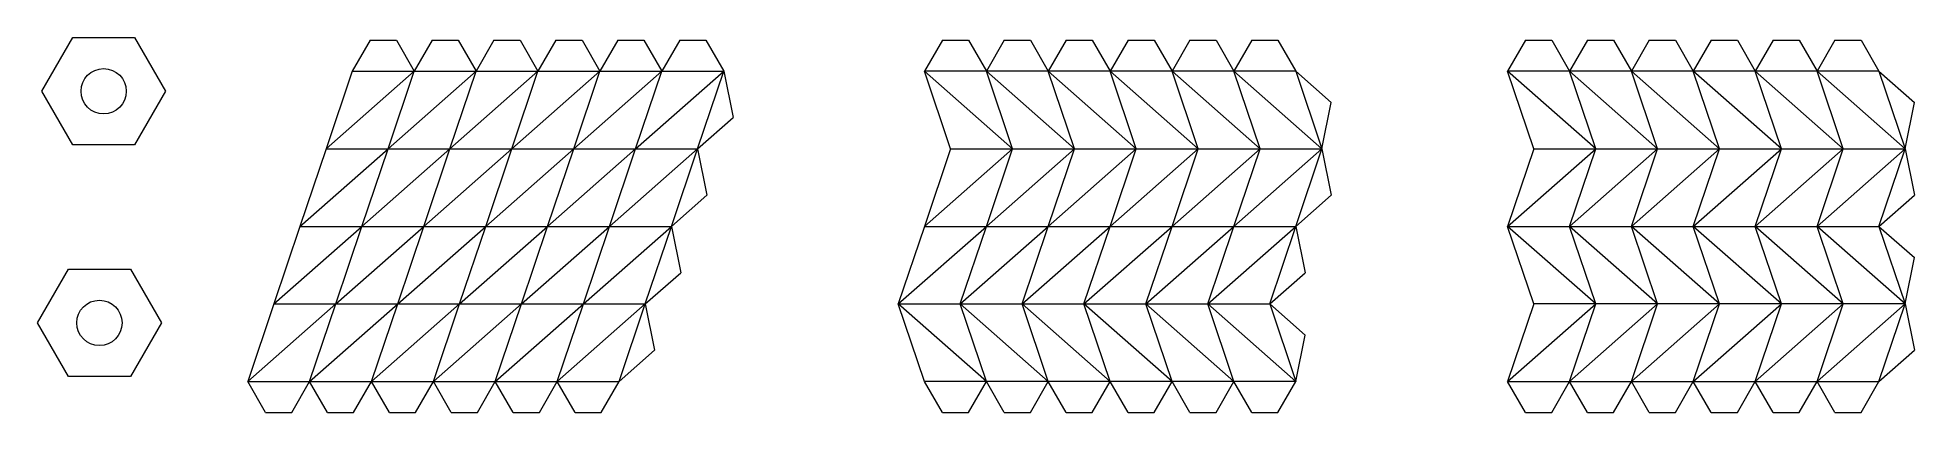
# Model space of a CAD drawing. Header units: inches. Extents: x 0.6 to 30.9, y 0 to 6.
import ezdxf

# ---------------------------------------------------------------- set-up
doc = ezdxf.new("R2010")
doc.units = ezdxf.units.IN
doc.header["$MEASUREMENT"] = 0

msp = doc.modelspace()

# ---------------------------------------------------------------- linework, layer by layer
at = {"color": 3, "lineweight": 0}
for p, q in [((0.635, 5.175), (1.135, 6.041)), ((1.135, 6.041), (2.135, 6.041)), ((2.135, 6.041), (2.635, 5.175)), ((5.941, 5.997), (5.652, 5.497)), ((5.941, 5.997), (6.364, 5.997)), ((6.364, 5.997), (6.652, 5.497)), ((6.941, 5.997), (6.652, 5.497)), ((6.941, 5.997), (7.364, 5.997)), ((7.364, 5.997), (7.652, 5.497)), ((7.941, 5.997), (7.652, 5.497)), ((7.941, 5.997), (8.364, 5.997)), ((8.364, 5.997), (8.652, 5.497)), ((8.941, 5.997), (8.652, 5.497)), ((8.941, 5.997), (9.364, 5.997)), ((9.364, 5.997), (9.652, 5.497)), ((9.941, 5.997), (9.652, 5.497)), ((9.941, 5.997), (10.364, 5.997)), ((10.364, 5.997), (10.652, 5.497)), ((10.941, 5.997), (10.652, 5.497)), ((10.941, 5.997), (11.364, 5.997)), ((11.364, 5.997), (11.652, 5.497)), ((15.185, 5.997), (14.896, 5.497)), ((15.185, 5.997), (15.607, 5.997)), ((15.607, 5.997), (15.896, 5.497)), ((16.185, 5.997), (15.896, 5.497)), ((16.185, 5.997), (16.607, 5.997)), ((16.607, 5.997), (16.896, 5.497)), ((17.185, 5.997), (16.896, 5.497)), ((17.185, 5.997), (17.607, 5.997)), ((17.607, 5.997), (17.896, 5.497)), ((18.185, 5.997), (17.896, 5.497)), ((18.185, 5.997), (18.607, 5.997)), ((18.607, 5.997), (18.896, 5.497)), ((19.185, 5.997), (18.896, 5.497)), ((19.185, 5.997), (19.607, 5.997)), ((19.607, 5.997), (19.896, 5.497)), ((20.185, 5.997), (19.896, 5.497)), ((20.185, 5.997), (20.607, 5.997)), ((20.607, 5.997), (20.896, 5.497)), ((24.606, 5.997), (24.317, 5.497)), ((24.606, 5.997), (25.029, 5.997)), ((25.029, 5.997), (25.317, 5.497)), ((25.606, 5.997), (25.317, 5.497)), ((25.606, 5.997), (26.029, 5.997)), ((26.029, 5.997), (26.317, 5.497)), ((26.606, 5.997), (26.317, 5.497)), ((26.606, 5.997), (27.029, 5.997)), ((27.029, 5.997), (27.317, 5.497)), ((27.606, 5.997), (27.317, 5.497)), ((27.606, 5.997), (28.029, 5.997)), ((28.029, 5.997), (28.317, 5.497)), ((28.606, 5.997), (28.317, 5.497)), ((28.606, 5.997), (29.029, 5.997)), ((29.029, 5.997), (29.317, 5.497)), ((29.606, 5.997), (29.317, 5.497)), ((29.606, 5.997), (30.029, 5.997)), ((30.029, 5.997), (30.317, 5.497)), ((5.652, 5.497), (5.23, 4.245)), ((11.652, 5.497), (11.803, 4.749)), ((15.318, 4.245), (14.896, 5.497)), ((20.896, 5.497), (21.469, 4.993)), ((24.74, 4.245), (24.317, 5.497)), ((30.317, 5.497), (30.89, 4.993)), ((1.135, 4.309), (0.635, 5.175)), ((2.635, 5.175), (2.135, 4.309)), ((21.318, 4.245), (21.469, 4.993)), ((30.74, 4.245), (30.89, 4.993)), ((11.23, 4.245), (11.803, 4.749)), ((2.135, 4.309), (1.135, 4.309)), ((5.23, 4.245), (4.807, 2.993)), ((11.23, 4.245), (11.38, 3.497)), ((15.318, 4.245), (14.896, 2.993)), ((21.318, 4.245), (21.469, 3.497)), ((24.74, 4.245), (24.317, 2.993)), ((30.74, 4.245), (30.89, 3.497)), ((10.807, 2.993), (11.38, 3.497)), ((20.896, 2.993), (21.469, 3.497)), ((30.317, 2.993), (30.89, 3.497)), ((4.807, 2.993), (4.385, 1.741)), ((10.807, 2.993), (10.958, 2.245)), ((14.896, 2.993), (14.473, 1.741)), ((20.896, 2.993), (21.046, 2.245)), ((24.74, 1.741), (24.317, 2.993)), ((30.317, 2.993), (30.89, 2.489)), ((30.74, 1.741), (30.89, 2.489)), ((0.567, 1.435), (1.067, 2.301)), ((1.067, 2.301), (2.067, 2.301)), ((2.067, 2.301), (2.567, 1.435)), ((10.385, 1.741), (10.958, 2.245)), ((20.473, 1.741), (21.046, 2.245)), ((4.385, 1.741), (3.962, 0.489)), ((10.385, 1.741), (10.535, 0.993)), ((14.896, 0.489), (14.473, 1.741)), ((20.473, 1.741), (21.046, 1.237)), ((24.74, 1.741), (24.317, 0.489)), ((30.74, 1.741), (30.89, 0.993)), ((1.067, 0.569), (0.567, 1.435)), ((2.567, 1.435), (2.067, 0.569)), ((20.896, 0.489), (21.046, 1.237)), ((9.962, 0.489), (10.535, 0.993)), ((30.317, 0.489), (30.89, 0.993)), ((2.067, 0.569), (1.067, 0.569)), ((4.251, -0.011), (3.962, 0.489)), ((4.674, -0.011), (4.962, 0.489)), ((5.251, -0.011), (4.962, 0.489)), ((5.674, -0.011), (5.962, 0.489)), ((6.251, -0.011), (5.962, 0.489)), ((6.674, -0.011), (6.962, 0.489)), ((7.251, -0.011), (6.962, 0.489)), ((7.674, -0.011), (7.962, 0.489)), ((8.251, -0.011), (7.962, 0.489)), ((8.674, -0.011), (8.962, 0.489)), ((9.251, -0.011), (8.962, 0.489)), ((9.674, -0.011), (9.962, 0.489)), ((15.185, -0.011), (14.896, 0.489)), ((15.607, -0.011), (15.896, 0.489)), ((16.185, -0.011), (15.896, 0.489)), ((16.607, -0.011), (16.896, 0.489)), ((17.185, -0.011), (16.896, 0.489)), ((17.607, -0.011), (17.896, 0.489)), ((18.185, -0.011), (17.896, 0.489)), ((18.607, -0.011), (18.896, 0.489)), ((19.185, -0.011), (18.896, 0.489)), ((19.607, -0.011), (19.896, 0.489)), ((20.185, -0.011), (19.896, 0.489)), ((20.607, -0.011), (20.896, 0.489)), ((24.606, -0.011), (24.317, 0.489)), ((25.029, -0.011), (25.317, 0.489)), ((25.606, -0.011), (25.317, 0.489)), ((26.029, -0.011), (26.317, 0.489)), ((26.606, -0.011), (26.317, 0.489)), ((27.029, -0.011), (27.317, 0.489)), ((27.606, -0.011), (27.317, 0.489)), ((28.029, -0.011), (28.317, 0.489)), ((28.606, -0.011), (28.317, 0.489)), ((29.029, -0.011), (29.317, 0.489)), ((29.606, -0.011), (29.317, 0.489)), ((30.029, -0.011), (30.317, 0.489)), ((4.251, -0.011), (4.674, -0.011)), ((5.251, -0.011), (5.674, -0.011)), ((6.251, -0.011), (6.674, -0.011)), ((7.251, -0.011), (7.674, -0.011)), ((8.251, -0.011), (8.674, -0.011)), ((9.251, -0.011), (9.674, -0.011)), ((15.185, -0.011), (15.607, -0.011)), ((16.185, -0.011), (16.607, -0.011)), ((17.185, -0.011), (17.607, -0.011)), ((18.185, -0.011), (18.607, -0.011)), ((19.185, -0.011), (19.607, -0.011)), ((20.185, -0.011), (20.607, -0.011)), ((24.606, -0.011), (25.029, -0.011)), ((25.606, -0.011), (26.029, -0.011)), ((26.606, -0.011), (27.029, -0.011)), ((27.606, -0.011), (28.029, -0.011)), ((28.606, -0.011), (29.029, -0.011)), ((29.606, -0.011), (30.029, -0.011))]:
    msp.add_line(p, q, dxfattribs=at)
at = {"color": 5, "lineweight": 0}
for p, q in [((5.23, 4.245), (6.652, 5.497)), ((6.23, 4.245), (7.652, 5.497)), ((7.23, 4.245), (8.652, 5.497)), ((8.23, 4.245), (9.652, 5.497)), ((9.23, 4.245), (10.652, 5.497)), ((10.23, 4.245), (11.652, 5.497)), ((16.318, 4.245), (14.896, 5.497)), ((17.318, 4.245), (15.896, 5.497)), ((18.318, 4.245), (16.896, 5.497)), ((19.318, 4.245), (17.896, 5.497)), ((20.318, 4.245), (18.896, 5.497)), ((21.318, 4.245), (19.896, 5.497)), ((25.74, 4.245), (24.317, 5.497)), ((26.74, 4.245), (25.317, 5.497)), ((27.74, 4.245), (26.317, 5.497)), ((28.74, 4.245), (27.317, 5.497)), ((29.74, 4.245), (28.317, 5.497)), ((30.74, 4.245), (29.317, 5.497)), ((4.807, 2.993), (6.23, 4.245)), ((5.807, 2.993), (7.23, 4.245)), ((6.807, 2.993), (8.23, 4.245)), ((7.807, 2.993), (9.23, 4.245)), ((8.807, 2.993), (10.23, 4.245)), ((9.807, 2.993), (11.23, 4.245)), ((14.896, 2.993), (16.318, 4.245)), ((15.896, 2.993), (17.318, 4.245)), ((16.896, 2.993), (18.318, 4.245)), ((17.896, 2.993), (19.318, 4.245)), ((18.896, 2.993), (20.318, 4.245)), ((19.896, 2.993), (21.318, 4.245)), ((24.317, 2.993), (25.74, 4.245)), ((25.317, 2.993), (26.74, 4.245)), ((26.317, 2.993), (27.74, 4.245)), ((27.317, 2.993), (28.74, 4.245)), ((28.317, 2.993), (29.74, 4.245)), ((29.317, 2.993), (30.74, 4.245)), ((4.385, 1.741), (5.807, 2.993)), ((5.385, 1.741), (6.807, 2.993)), ((6.385, 1.741), (7.807, 2.993)), ((7.385, 1.741), (8.807, 2.993)), ((8.385, 1.741), (9.807, 2.993)), ((9.385, 1.741), (10.807, 2.993)), ((14.473, 1.741), (15.896, 2.993)), ((15.473, 1.741), (16.896, 2.993)), ((16.473, 1.741), (17.896, 2.993)), ((17.473, 1.741), (18.896, 2.993)), ((18.473, 1.741), (19.896, 2.993)), ((19.473, 1.741), (20.896, 2.993)), ((25.74, 1.741), (24.317, 2.993)), ((26.74, 1.741), (25.317, 2.993)), ((27.74, 1.741), (26.317, 2.993)), ((28.74, 1.741), (27.317, 2.993)), ((29.74, 1.741), (28.317, 2.993)), ((30.74, 1.741), (29.317, 2.993)), ((3.962, 0.489), (5.385, 1.741)), ((4.962, 0.489), (6.385, 1.741)), ((5.962, 0.489), (7.385, 1.741)), ((6.962, 0.489), (8.385, 1.741)), ((7.962, 0.489), (9.385, 1.741)), ((8.962, 0.489), (10.385, 1.741)), ((15.896, 0.489), (14.473, 1.741)), ((16.896, 0.489), (15.473, 1.741)), ((17.896, 0.489), (16.473, 1.741)), ((18.896, 0.489), (17.473, 1.741)), ((19.896, 0.489), (18.473, 1.741)), ((20.896, 0.489), (19.473, 1.741)), ((24.317, 0.489), (25.74, 1.741)), ((25.317, 0.489), (26.74, 1.741)), ((26.317, 0.489), (27.74, 1.741)), ((27.317, 0.489), (28.74, 1.741)), ((28.317, 0.489), (29.74, 1.741)), ((29.317, 0.489), (30.74, 1.741))]:
    msp.add_line(p, q, dxfattribs=at)
at = {"color": 1, "lineweight": 0}
for p, q in [((5.652, 5.497), (11.652, 5.497)), ((6.23, 4.245), (6.652, 5.497)), ((7.23, 4.245), (7.652, 5.497)), ((8.23, 4.245), (8.652, 5.497)), ((9.23, 4.245), (9.652, 5.497)), ((10.23, 4.245), (10.652, 5.497)), ((11.23, 4.245), (11.652, 5.497)), ((20.896, 5.497), (14.896, 5.497)), ((16.318, 4.245), (15.896, 5.497)), ((17.318, 4.245), (16.896, 5.497)), ((18.318, 4.245), (17.896, 5.497)), ((19.318, 4.245), (18.896, 5.497)), ((20.318, 4.245), (19.896, 5.497)), ((20.896, 5.497), (21.318, 4.245)), ((30.317, 5.497), (24.317, 5.497)), ((25.74, 4.245), (25.317, 5.497)), ((26.74, 4.245), (26.317, 5.497)), ((27.74, 4.245), (27.317, 5.497)), ((28.74, 4.245), (28.317, 5.497)), ((29.74, 4.245), (29.317, 5.497)), ((30.317, 5.497), (30.74, 4.245)), ((5.23, 4.245), (11.23, 4.245)), ((5.807, 2.993), (6.23, 4.245)), ((6.807, 2.993), (7.23, 4.245)), ((7.807, 2.993), (8.23, 4.245)), ((8.807, 2.993), (9.23, 4.245)), ((9.807, 2.993), (10.23, 4.245)), ((10.807, 2.993), (11.23, 4.245)), ((15.318, 4.245), (21.318, 4.245)), ((15.896, 2.993), (16.318, 4.245)), ((16.896, 2.993), (17.318, 4.245)), ((17.896, 2.993), (18.318, 4.245)), ((18.896, 2.993), (19.318, 4.245)), ((19.896, 2.993), (20.318, 4.245)), ((20.896, 2.993), (21.318, 4.245)), ((24.74, 4.245), (30.74, 4.245)), ((25.317, 2.993), (25.74, 4.245)), ((26.317, 2.993), (26.74, 4.245)), ((27.317, 2.993), (27.74, 4.245)), ((28.317, 2.993), (28.74, 4.245)), ((29.317, 2.993), (29.74, 4.245)), ((30.317, 2.993), (30.74, 4.245)), ((4.807, 2.993), (10.807, 2.993)), ((5.385, 1.741), (5.807, 2.993)), ((6.385, 1.741), (6.807, 2.993)), ((7.385, 1.741), (7.807, 2.993)), ((8.385, 1.741), (8.807, 2.993)), ((9.385, 1.741), (9.807, 2.993)), ((10.385, 1.741), (10.807, 2.993)), ((14.896, 2.993), (20.896, 2.993)), ((15.473, 1.741), (15.896, 2.993)), ((16.473, 1.741), (16.896, 2.993)), ((17.473, 1.741), (17.896, 2.993)), ((18.473, 1.741), (18.896, 2.993)), ((19.473, 1.741), (19.896, 2.993)), ((20.473, 1.741), (20.896, 2.993)), ((24.317, 2.993), (30.317, 2.993)), ((25.74, 1.741), (25.317, 2.993)), ((26.74, 1.741), (26.317, 2.993)), ((27.74, 1.741), (27.317, 2.993)), ((28.74, 1.741), (28.317, 2.993)), ((29.74, 1.741), (29.317, 2.993)), ((30.317, 2.993), (30.74, 1.741)), ((4.385, 1.741), (10.385, 1.741)), ((4.962, 0.489), (5.385, 1.741)), ((5.962, 0.489), (6.385, 1.741)), ((6.962, 0.489), (7.385, 1.741)), ((7.962, 0.489), (8.385, 1.741)), ((8.962, 0.489), (9.385, 1.741)), ((9.962, 0.489), (10.385, 1.741)), ((14.473, 1.741), (20.473, 1.741)), ((15.896, 0.489), (15.473, 1.741)), ((16.896, 0.489), (16.473, 1.741)), ((17.896, 0.489), (17.473, 1.741)), ((18.896, 0.489), (18.473, 1.741)), ((19.896, 0.489), (19.473, 1.741)), ((20.473, 1.741), (20.896, 0.489)), ((30.74, 1.741), (24.74, 1.741)), ((25.317, 0.489), (25.74, 1.741)), ((26.317, 0.489), (26.74, 1.741)), ((27.317, 0.489), (27.74, 1.741)), ((28.317, 0.489), (28.74, 1.741)), ((29.317, 0.489), (29.74, 1.741)), ((30.317, 0.489), (30.74, 1.741)), ((3.962, 0.489), (9.962, 0.489)), ((20.896, 0.489), (14.896, 0.489)), ((24.317, 0.489), (30.317, 0.489))]:
    msp.add_line(p, q, dxfattribs=at)
at = {"lineweight": 0}
for p, q in [((3.962, 0.489), (3.962, 0.489)), ((20.896, 0.489), (20.896, 0.489)), ((24.317, 0.489), (24.317, 0.489))]:
    msp.add_line(p, q, dxfattribs=at)
at = {"color": 3, "lineweight": 0}
for centre in [(1.635, 5.175), (1.567, 1.435)]:
    msp.add_circle(centre, 0.366, dxfattribs=at)

doc.saveas('drawing.dxf')
